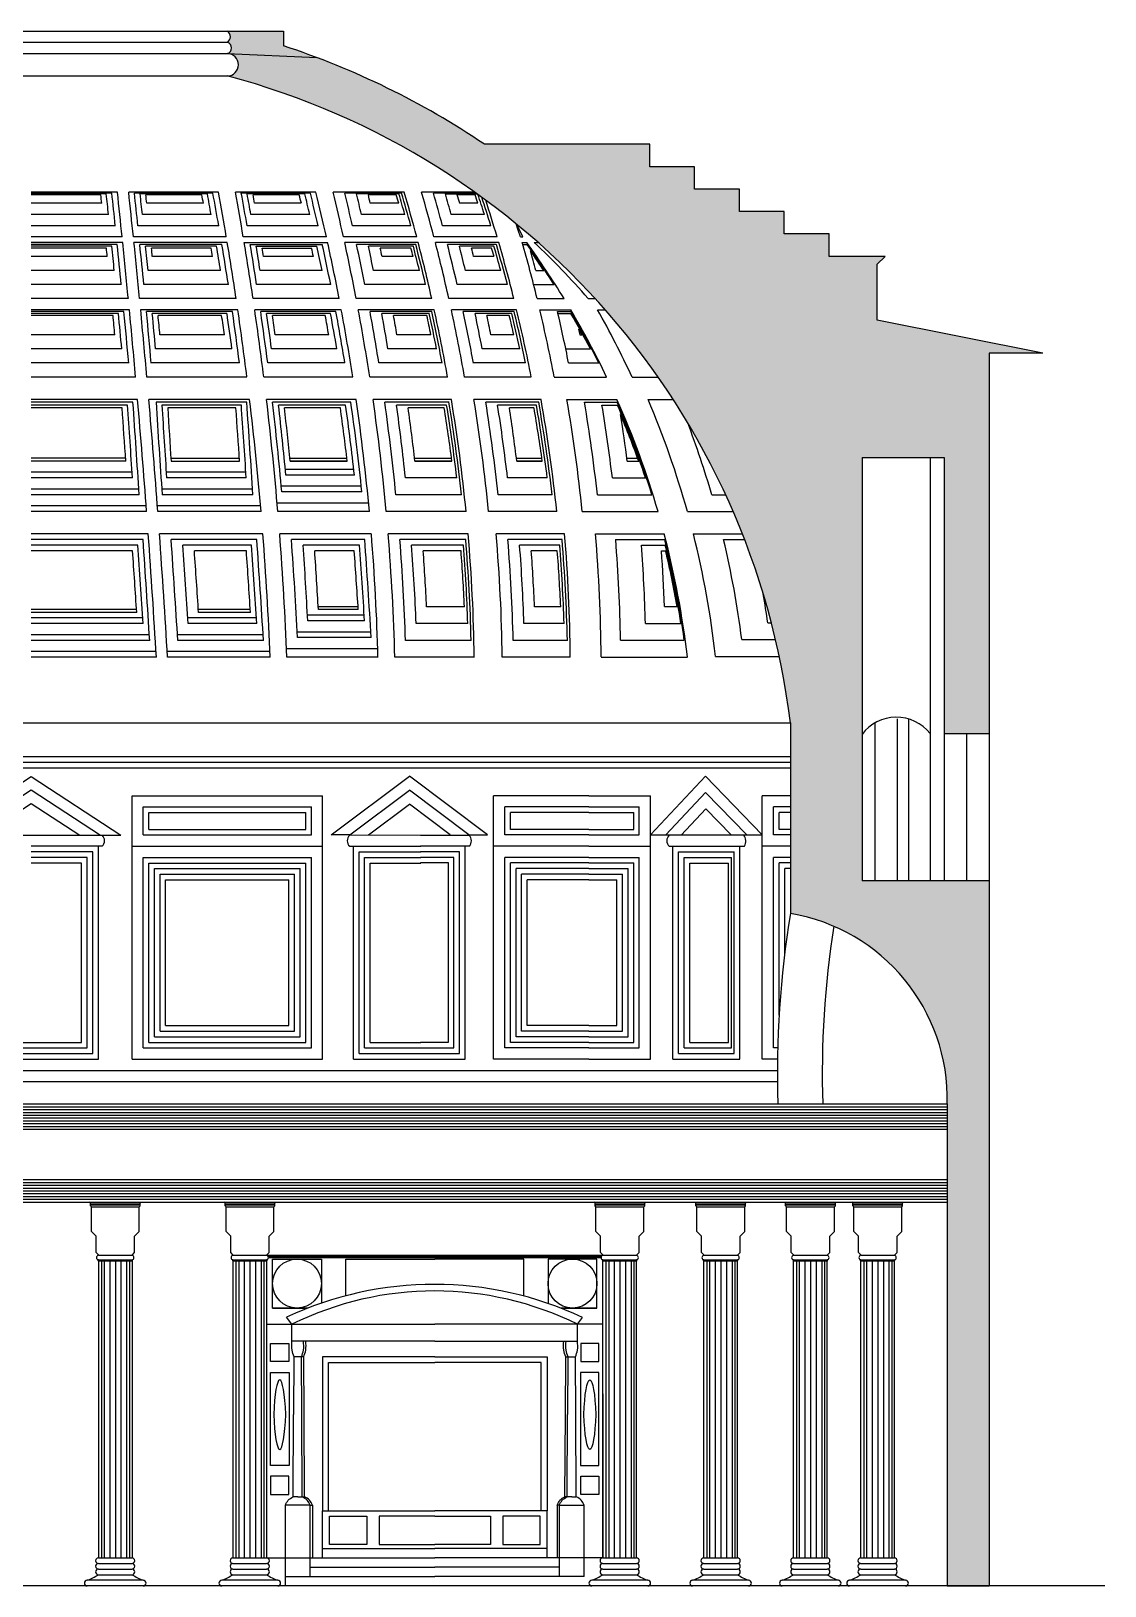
# Model space of a CAD drawing. Header units: metres. Extents: x 0 to 76362, y 0 to 39990.
# Drawn here: x 49898 to 76362, y 1658 to 39990 of the extents above; entities that cross this region are included whole.
import ezdxf

# ---------------------------------------------------------------- set-up
doc = ezdxf.new("R2010")
doc.units = ezdxf.units.M
for name, color, linetype in [('ceco.net 177 - a wall abov', 252, 'Continuous'), ('ceco.net 177 - a wall blow', 150, 'Continuous'), ('ceco.net 177 - a wall ptng', 142, 'Continuous'), ('ceco.net 177 - base', 7, 'Continuous'), ('ceco.net 177 - pillers', 142, 'Continuous')]:
    doc.layers.add(name, color=color, linetype=linetype)

msp = doc.modelspace()

# ---------------------------------------------------------------- hatches: boundary and pattern name
at = {"layer": 'ceco.net 177 - a wall abov'}
msp.add_hatch(color=256, dxfattribs=at).paths.add_polyline_path([(54734, 39714, 0.564127), (54734, 39990), (56115, 39990), (56115, 39628, -0.069464), (61070, 37200), (65147, 37200), (65147, 36647), (66252, 36647), (66252, 36095), (67357, 36095), (67357, 35542), (68462, 35542), (68462, 34990), (69568, 34990), (69568, 34437), (70949, 34437), (70754, 34242), (70754, 32860), (74831, 32053), (73509, 32053), (73509, 22677), (72398, 22677), (72398, 29478), (70377, 29478), (70377, 19040), (73509, 19040), (73509, 1658), (72479, 1658), (72479, 13539, 0.373336), (68611, 18237), (68611, 22934, 0.306804), (54734, 38885, 1.097201), (54683, 39433, 0.91141)])

# ---------------------------------------------------------------- linework, layer by layer
for p, q in [((45063, 39990), (54734, 39990)), ((54734, 39990), (56115, 39990)), ((56115, 39990), (56115, 39628)), ((45063, 39714), (54734, 39714)), ((45063, 39437), (54734, 39437)), ((54734, 39437), (56942, 39336)), ((45063, 38885), (54734, 38885)), ((65147, 37200), (61070, 37200)), ((65147, 36647), (65147, 37200)), ((66252, 36647), (65147, 36647)), ((66252, 36095), (66252, 36647)), ((67357, 36095), (66252, 36095)), ((67357, 35542), (67357, 36095)), ((68462, 35542), (67357, 35542)), ((68462, 34990), (68462, 35542)), ((69568, 34990), (68462, 34990)), ((69568, 34437), (69568, 34990)), ((70949, 34437), (69568, 34437)), ((70754, 34242), (70949, 34437)), ((70754, 32860), (70754, 34242)), ((74831, 32053), (70754, 32860)), ((73509, 32053), (73509, 22677)), ((74831, 32053), (73509, 32053)), ((70377, 29478), (70377, 19040)), ((70377, 29478), (72398, 29478)), ((72054, 29478), (72054, 19040)), ((72398, 29478), (72398, 22677)), ((71245, 23031), (71245, 19040)), ((71522, 23031), (71522, 19040)), ((68611, 22934), (68611, 18237)), ((70695, 22933), (70695, 19040)), ((72398, 22677), (73509, 22677)), ((72398, 22677), (72398, 19040)), ((72954, 22677), (72954, 19040)), ((73509, 22677), (73509, 19040)), ((73509, 19040), (70377, 19040)), ((73509, 19040), (73509, 1658)), ((72479, 13539), (72479, 1658)), ((72479, 1658), (73509, 1658))]:
    msp.add_line(p, q, dxfattribs=at)
for centre, radius, start, end in [((54650, 39852), 161, 301.143, 58.857), ((54695, 39576), 143, 285.5725, 74.4275), ((49898, 20666), 19955, 55.9522, 71.8466), ((54734, 39161), 276, 270, 90), ((49898, 20666), 18849, 6.9104, 75.1354), ((71223, 22016), 1058, 38.2316, 143.0474), ((67837, 13659), 4643, 358.525, 80.4148)]:
    msp.add_arc(centre, radius, start, end, dxfattribs=at)
at = {"layer": 'ceco.net 177 - a wall blow'}
for p, q in [((52025, 36021), (49898, 36021)), ((51888, 35998), (49898, 35998)), ((51752, 35975), (49898, 35975)), ((51615, 35952), (49898, 35952)), ((51638, 35745), (49898, 35745)), ((54515, 36021), (52303, 36021)), ((54379, 35998), (52444, 35998)), ((54242, 35975), (52586, 35975)), ((54106, 35952), (52727, 35952)), ((54144, 35745), (52749, 35745)), ((56918, 36021), (54934, 36021)), ((56781, 35998), (55079, 35998)), ((56644, 35975), (55223, 35975)), ((56508, 35952), (55368, 35952)), ((56558, 35745), (55405, 35745)), ((59094, 36021), (57340, 36021)), ((59029, 35998), (57630, 35998)), ((58963, 35975), (57920, 35975)), ((58898, 35952), (58209, 35952)), ((58958, 35745), (58258, 35745)), ((60831, 36021), (59520, 36021)), ((60863, 35998), (59814, 35998)), ((60108, 35975), (60895, 35975)), ((60842, 35952), (60402, 35952)), ((60910, 35745), (60460, 35745)), ((51806, 35469), (49898, 35469)), ((54333, 35469), (52640, 35469)), ((56766, 35469), (55313, 35469)), ((59108, 35469), (58038, 35469)), ((61070, 35469), (60250, 35469)), ((51974, 35192), (49898, 35192)), ((52142, 34916), (49898, 34916)), ((54709, 34916), (52420, 34916)), ((54522, 35192), (52530, 35192)), ((57175, 34916), (55128, 34916)), ((56971, 35192), (55221, 35192)), ((59401, 34916), (57596, 34916)), ((59256, 35192), (57818, 35192)), ((61382, 34916), (59825, 34916)), ((61228, 35192), (60038, 35192)), ((61906, 35079), (61851, 35241)), ((62020, 34916), (61873, 35223)), ((61962, 34916), (61906, 35079)), ((61962, 34916), (62020, 34916)), ((52156, 34778), (49898, 34778)), ((52022, 34732), (49898, 34732)), ((51888, 34686), (49898, 34686)), ((51754, 34640), (49898, 34640)), ((54732, 34778), (52434, 34778)), ((54600, 34732), (52578, 34732)), ((54468, 34686), (52721, 34686)), ((54335, 34640), (52865, 34640)), ((55151, 34778), (57206, 34778)), ((55298, 34732), (57074, 34732)), ((55446, 34686), (56943, 34686)), ((55594, 34640), (56812, 34640)), ((59437, 34778), (57627, 34778)), ((59378, 34732), (57920, 34732)), ((59319, 34686), (58212, 34686)), ((59259, 34640), (58504, 34640)), ((61423, 34778), (59861, 34778)), ((61364, 34732), (60158, 34732)), ((61306, 34686), (60455, 34686)), ((61247, 34640), (60751, 34640)), ((62004, 34778), (62116, 34778)), ((62017, 34732), (62121, 34732)), ((62299, 34778), (62395, 34778)), ((51775, 34433), (49898, 34433)), ((54369, 34433), (52886, 34433)), ((56857, 34433), (55627, 34433)), ((59312, 34433), (58548, 34433)), ((61306, 34433), (60803, 34433)), ((51949, 34087), (49898, 34087)), ((52122, 33742), (49898, 33742)), ((54759, 33742), (52677, 33742)), ((54565, 34087), (52782, 34087)), ((57282, 33742), (55456, 33742)), ((57071, 34087), (55542, 34087)), ((59622, 33742), (58124, 33742)), ((59469, 34087), (58337, 34087)), ((61637, 33742), (60399, 33742)), ((61473, 34087), (60602, 34087)), ((62283, 33742), (62791, 33742)), ((62336, 34087), (62538, 34087)), ((52294, 33396), (49898, 33396)), ((54951, 33396), (52572, 33396)), ((57490, 33396), (55369, 33396)), ((59773, 33396), (57910, 33396)), ((61796, 33396), (60194, 33396)), ((62370, 33396), (63033, 33396)), ((63626, 33396), (63799, 33396)), ((52321, 33120), (49898, 33120)), ((52186, 33074), (49898, 33074)), ((52052, 33028), (49898, 33028)), ((51918, 32982), (49898, 32982)), ((54992, 33120), (52598, 33120)), ((54859, 33074), (52742, 33074)), ((54726, 33028), (52885, 33028)), ((54593, 32982), (53028, 32982)), ((57542, 33120), (55409, 33120)), ((57411, 33074), (55556, 33074)), ((57279, 33028), (55702, 33028)), ((57147, 32982), (55848, 32982)), ((59834, 33120), (57962, 33120)), ((59773, 33074), (58251, 33074)), ((59713, 33028), (58541, 33028)), ((59652, 32982), (58830, 32982)), ((61864, 33120), (60255, 33120)), ((61804, 33074), (60548, 33074)), ((61744, 33028), (60840, 33028)), ((61684, 32982), (61132, 32982)), ((62436, 33120), (63199, 33120)), ((62873, 33074), (63199, 33074)), ((62883, 33028), (63200, 33028)), ((63858, 33120), (64047, 33120)), ((51963, 32498), (49898, 32498)), ((54662, 32498), (53073, 32498)), ((57234, 32498), (55916, 32498)), ((59753, 32498), (58915, 32498)), ((61796, 32498), (61230, 32498)), ((63426, 32498), (63473, 32498)), ((52134, 32153), (49898, 32153)), ((54849, 32153), (52966, 32153)), ((57434, 32153), (55823, 32153)), ((59893, 32153), (58693, 32153)), ((61943, 32153), (61016, 32153)), ((63076, 32153), (63685, 32153)), ((52304, 31808), (49898, 31808)), ((52474, 31462), (49898, 31462)), ((55217, 31462), (52751, 31462)), ((55034, 31808), (52859, 31808)), ((57826, 31462), (55634, 31462)), ((57631, 31808), (55729, 31808)), ((60162, 31462), (58244, 31462)), ((60029, 31808), (58469, 31808)), ((62225, 31462), (60581, 31462)), ((62086, 31808), (60799, 31808)), ((62790, 31462), (64083, 31462)), ((63145, 31808), (63888, 31808)), ((64708, 31462), (65350, 31462)), ((52409, 30910), (49898, 30910)), ((52522, 30910), (49898, 30910)), ((52409, 30840), (49898, 30840)), ((52275, 30771), (49898, 30771)), ((52142, 30702), (49898, 30702)), ((55284, 30910), (52799, 30910)), ((55213, 30840), (52979, 30840)), ((55080, 30771), (53122, 30771)), ((54946, 30702), (53265, 30702)), ((57908, 30910), (55701, 30910)), ((57779, 30840), (55848, 30840)), ((57649, 30770), (55995, 30770)), ((57520, 30701), (56142, 30701)), ((60256, 30910), (58326, 30910)), ((60198, 30840), (58615, 30840)), ((60139, 30771), (58903, 30771)), ((60080, 30702), (59192, 30702)), ((62466, 30910), (60813, 30910)), ((62408, 30840), (61104, 30840)), ((62350, 30771), (61394, 30771)), ((62292, 30702), (61685, 30702)), ((63102, 30910), (64338, 30910)), ((63534, 30840), (64343, 30840)), ((63966, 30771), (64348, 30771)), ((65103, 30910), (65721, 30910)), ((52227, 29459), (49898, 29459)), ((52227, 29459), (49898, 29459)), ((52231, 29390), (49898, 29390)), ((52231, 29390), (49898, 29390)), ((53344, 29459), (55031, 29459)), ((53348, 29390), (55035, 29390)), ((57852, 29181), (56164, 29181)), ((56276, 29459), (57681, 29459)), ((56283, 29390), (57689, 29390)), ((57689, 29388), (56283, 29388)), ((59349, 29459), (60260, 29459)), ((59357, 29390), (60269, 29390)), ((60269, 29390), (59357, 29390)), ((61860, 29459), (62487, 29459)), ((61868, 29390), (62496, 29390)), ((62496, 29390), (61868, 29390)), ((64580, 29459), (64848, 29459)), ((64589, 29390), (64873, 29390)), ((52387, 29113), (49898, 29113)), ((52396, 28975), (49898, 28975)), ((55192, 29113), (53228, 29113)), ((55200, 28975), (53238, 28975)), ((58035, 28767), (56064, 28767)), ((57867, 29043), (56177, 29043)), ((60390, 28975), (59124, 28975)), ((62620, 28975), (61640, 28975)), ((64223, 28975), (65041, 28975)), ((52552, 28699), (49898, 28699)), ((52561, 28561), (49898, 28561)), ((55356, 28699), (53118, 28699)), ((55365, 28561), (53128, 28561)), ((58050, 28628), (56077, 28628)), ((60506, 28561), (58889, 28561)), ((62740, 28561), (61408, 28561)), ((63854, 28561), (65200, 28561)), ((66673, 28561), (67015, 28561)), ((52734, 28285), (49898, 28285)), ((52744, 28146), (49898, 28146)), ((55553, 28285), (53011, 28285)), ((55565, 28146), (53022, 28146)), ((58216, 28352), (55963, 28352)), ((58235, 28146), (55980, 28146)), ((60618, 28146), (58651, 28146)), ((62854, 28146), (61172, 28146)), ((63480, 28146), (65349, 28146)), ((66073, 28146), (67200, 28146)), ((52785, 27594), (49898, 27594)), ((52656, 27456), (49898, 27456)), ((52528, 27317), (49898, 27317)), ((55610, 27594), (53062, 27594)), ((55461, 27456), (53349, 27456)), ((55332, 27317), (53636, 27317)), ((58283, 27594), (56025, 27594)), ((58121, 27456), (56313, 27456)), ((57993, 27317), (56600, 27317)), ((60669, 27594), (58699, 27594)), ((60611, 27456), (58987, 27456)), ((60553, 27317), (59275, 27317)), ((63045, 27594), (61361, 27594)), ((62984, 27456), (61649, 27456)), ((62926, 27317), (61938, 27317)), ((63809, 27594), (65502, 27594)), ((64305, 27456), (65514, 27456)), ((64940, 27317), (65525, 27317)), ((66219, 27594), (67428, 27594)), ((66964, 27456), (67482, 27456)), ((52399, 27179), (49898, 27179)), ((55203, 27179), (53923, 27179)), ((57864, 27179), (56887, 27179)), ((60494, 27179), (59562, 27179)), ((62867, 27179), (62225, 27179)), ((65435, 27179), (65535, 27179)), ((52497, 25729), (49898, 25729)), ((55301, 25729), (54020, 25729)), ((57957, 25796), (56975, 25796)), ((57961, 25727), (56978, 25727)), ((60577, 25798), (59645, 25798)), ((62950, 25798), (62305, 25798)), ((65509, 25803), (65822, 25803)), ((52501, 25660), (49898, 25660)), ((52649, 25521), (49898, 25521)), ((52657, 25383), (49898, 25383)), ((55453, 25521), (53756, 25521)), ((55462, 25383), (53765, 25383)), ((55306, 25660), (54024, 25660)), ((58109, 25589), (56709, 25589)), ((58117, 25451), (56716, 25451)), ((60662, 25383), (59387, 25383)), ((63035, 25383), (62044, 25383)), ((65038, 25388), (65913, 25388)), ((68054, 25404), (68142, 25404)), ((52813, 25107), (49898, 25107)), ((52822, 24969), (49898, 24969)), ((55617, 25107), (53505, 25107)), ((55626, 24969), (53514, 24969)), ((58273, 25174), (56453, 25174)), ((58282, 25036), (56460, 25036)), ((60743, 24969), (59126, 24969)), ((63116, 24969), (61779, 24969)), ((64425, 24974), (65997, 24974)), ((67412, 24990), (68245, 24990)), ((52977, 24692), (49898, 24692)), ((52985, 24554), (49898, 24554)), ((55783, 24692), (53253, 24692)), ((55789, 24554), (53262, 24554)), ((58441, 24760), (56195, 24760)), ((58447, 24554), (56204, 24554)), ((60820, 24554), (58861, 24554)), ((63187, 24554), (61511, 24554)), ((63946, 24559), (66072, 24559)), ((66766, 24575), (68338, 24575)), ((31186, 22934), (68611, 22934)), ((31186, 22105), (68611, 22105)), ((31186, 21967), (68611, 21967)), ((31186, 21967), (68611, 21967)), ((31186, 21829), (68611, 21829)), ((31504, 14368), (68292, 14368)), ((31504, 14092), (68293, 14092)), ((26899, 13539), (72479, 13539)), ((26899, 13470), (72479, 13470)), ((26899, 13401), (72479, 13401)), ((26899, 13332), (72479, 13332)), ((26899, 13263), (72479, 13263)), ((26899, 13194), (72479, 13194)), ((26899, 13125), (72479, 13125)), ((26899, 13056), (72479, 13056)), ((26899, 12987), (72479, 12987)), ((26899, 12918), (72479, 12918)), ((26899, 11674), (72479, 11674)), ((26899, 11605), (72479, 11605)), ((26899, 11536), (72479, 11536)), ((26899, 11467), (72479, 11467)), ((26899, 11398), (72479, 11398)), ((26899, 11329), (72479, 11329)), ((26899, 11260), (72479, 11260)), ((26899, 11191), (72479, 11191)), ((26899, 11122), (72479, 11122))]:
    msp.add_line(p, q, dxfattribs=at)
for centre, radius, start, end in [((-183624, 10520), 236610, 6.11987, 6.17034), ((-183624, 10520), 236748, 6.04904, 6.17234), ((-183624, 10520), 236886, 5.97829, 6.17432), ((-183624, 10520), 237025, 5.90764, 6.17631), ((-183624, 10520), 237301, 5.90074, 6.16909), ((-183624, 10520), 237439, 5.96433, 6.1599), ((-183624, 10520), 237577, 6.02785, 6.15072), ((-183624, 10520), 237715, 6.09131, 6.14155), ((-26464, 21219), 81907, 10.21548, 10.36282), ((-26464, 21219), 82045, 10.00209, 10.36152), ((-26464, 21219), 82183, 9.78956, 10.36023), ((-26464, 21219), 82321, 9.57788, 10.35894), ((-26326, 21219), 82597, 9.54554, 10.32391), ((-26326, 21219), 82736, 9.72354, 10.29027), ((-26326, 21219), 82874, 9.90104, 10.25675), ((-26326, 21219), 83012, 10.07804, 10.22335), ((4289, 23168), 53761, 13.5294, 13.7567), ((4289, 23168), 53899, 13.1922, 13.7459), ((4289, 23168), 54037, 12.8572, 13.7352), ((4289, 23168), 54176, 12.5243, 13.7246), ((4427, 23168), 54452, 12.4597, 13.6536), ((4427, 23168), 54728, 12.6922, 13.5585), ((4427, 23168), 55005, 12.9225, 13.4645), ((4427, 23168), 55281, 13.1507, 13.3714), ((17786, 23940), 42831, 15.9982, 16.2868), ((17786, 23940), 42900, 15.5883, 16.2919), ((17786, 23940), 42969, 15.1805, 16.297), ((17786, 23940), 43039, 14.7748, 16.302), ((17924, 23940), 43315, 14.6784, 16.1952), ((17924, 23940), 43591, 14.9589, 16.0582), ((17924, 23940), 43868, 15.2362, 15.9231), ((17924, 23940), 44144, 15.5104, 15.7897), ((25493, 24331), 37211, 17.8631, 18.1987), ((25493, 24331), 37280, 17.3833, 18.1821), ((25493, 24331), 37349, 16.9066, 18.0359), ((25493, 24331), 37418, 16.4328, 17.8888), ((-183624, 10520), 236610, 5.80032, 5.85076), ((-183624, 10520), 236748, 5.71291, 5.85854), ((-183624, 10520), 236886, 5.62561, 5.86631), ((-183624, 10520), 237025, 5.53844, 5.87407), ((-183624, 10520), 237301, 5.53197, 5.8672), ((-183624, 10520), 237439, 5.61248, 5.85261), ((-183624, 10520), 237577, 5.69291, 5.83803), ((-183624, 10520), 237715, 5.77326, 5.82346), ((-26464, 21219), 81907, 9.28389, 9.43081), ((-26464, 21219), 82045, 9.02381, 9.44739), ((-26464, 21219), 82183, 8.76479, 9.46391), ((-26464, 21219), 82321, 8.50681, 9.48038), ((-26326, 21219), 82597, 8.47814, 9.44837), ((-26326, 21219), 82736, 8.70579, 9.40012), ((-26326, 21219), 82874, 8.9328, 9.35204), ((-26326, 21219), 83012, 9.15921, 9.30412), ((4289, 23168), 53761, 12.0949, 12.3208), ((4289, 23168), 53899, 11.6882, 12.3389), ((4289, 23168), 54037, 11.2842, 12.3568), ((4289, 23168), 54176, 10.8829, 12.3747), ((4427, 23168), 54452, 10.827, 12.3109), ((4427, 23168), 54728, 11.14, 12.1984), ((4427, 23168), 55005, 11.4501, 12.0871), ((4427, 23168), 55281, 11.7575, 11.977), ((17786, 23940), 42831, 14.1797, 14.4658), ((17786, 23940), 42900, 13.6811, 14.5055), ((17786, 23940), 42969, 13.1852, 14.5451), ((17786, 23940), 43039, 12.6919, 14.5846), ((17924, 23940), 43315, 12.6096, 14.4895), ((17924, 23940), 43591, 12.9939, 14.3332), ((17924, 23940), 43868, 13.3739, 14.179), ((17924, 23940), 44144, 13.7497, 14.0268), ((25493, 24331), 37211, 15.7519, 16.0837), ((25493, 24331), 37280, 15.1712, 16.1267), ((25493, 24331), 37349, 14.5942, 16.1696), ((25493, 24331), 37418, 14.0209, 16.2124), ((25355, 24331), 38109, 13.7617, 15.9106), ((44471, 22073), 21743, 31.3834, 35.7537), ((44471, 22073), 21720, 32.4943, 35.6478), ((25355, 24331), 38247, 14.7787, 15.5362), ((44471, 22073), 21697, 33.6216, 35.1836), ((50555, 22167), 17232, 40.6667, 47.0401), ((-183624, 10520), 236610, 5.32972, 5.44734), ((-183624, 10520), 236748, 5.24266, 5.45535), ((-183624, 10520), 236886, 5.15571, 5.46334), ((-183624, 10520), 237025, 5.06887, 5.47133), ((-183624, 10520), 237301, 5.06295, 5.46494), ((-183624, 10520), 237439, 5.14368, 5.45059), ((-183624, 10520), 237577, 5.22432, 5.43625), ((-183624, 10520), 237715, 5.30487, 5.42193), ((-26464, 21219), 81907, 7.91545, 8.2571), ((-26464, 21219), 82045, 7.65858, 8.2756), ((-26464, 21219), 82183, 7.40274, 8.29403), ((-26464, 21219), 82321, 7.1479, 8.31241), ((-26326, 21219), 82597, 7.12387, 8.2844), ((-26326, 21219), 82736, 7.35302, 8.23825), ((-26326, 21219), 82874, 7.58153, 8.19225), ((-26326, 21219), 83012, 7.80939, 8.14641), ((4289, 23168), 53761, 9.9945, 10.5182), ((4289, 23168), 53899, 9.596, 10.5407), ((4289, 23168), 54037, 9.2001, 10.5631), ((4289, 23168), 54176, 8.8066, 10.5854), ((4427, 23168), 54452, 8.7615, 10.5311), ((4427, 23168), 54728, 9.0829, 10.4283), ((4427, 23168), 55005, 9.4014, 10.3266), ((4427, 23168), 55281, 9.717, 10.2259), ((17786, 23940), 42831, 11.5256, 12.1865), ((17786, 23940), 42900, 11.0364, 12.2295), ((17786, 23940), 42969, 10.5496, 12.2724), ((17786, 23940), 43039, 10.0651, 12.3151), ((17924, 23940), 43315, 10.0003, 12.2354), ((17924, 23940), 43591, 10.3974, 12.0947), ((17924, 23940), 43868, 10.7901, 11.9559), ((17924, 23940), 44144, 11.1784, 11.8189), ((25493, 24331), 37211, 12.6792, 13.4435), ((25493, 24331), 37280, 12.1118, 13.4909), ((25493, 24331), 37349, 11.5477, 13.5382), ((25493, 24331), 37418, 10.9869, 13.5852), ((25355, 24331), 38109, 10.7853, 13.3344), ((25355, 24331), 38523, 11.1911, 13.118), ((44471, 22073), 21743, 25.5822, 30.5343), ((44471, 22073), 21720, 26.6261, 30.4292), ((44471, 22073), 21697, 27.6818, 30.3239), ((44333, 22073), 22434, 24.7405, 29.4991), ((44471, 22073), 21674, 28.75, 29.171), ((25355, 24331), 38938, 12.1081, 12.3179), ((-183876, 13974), 236610, 3.73556, 4.05412), ((-183876, 13974), 236748, 3.63286, 4.06851), ((-183876, 13974), 236886, 3.5303, 4.08289), ((-183624, 10520), 237025, 4.26467, 4.93477), ((-183624, 10520), 237301, 4.2597, 4.92901), ((289436, 45097), 236886, 183.45026, 184.0028), ((289436, 45097), 236748, 183.46902, 183.90459), ((289436, 45097), 236610, 183.48781, 183.80628), ((-181072, 13974), 236610, 3.73556, 4.05412), ((-181072, 13974), 236748, 3.63286, 4.06851), ((-181072, 13974), 236886, 3.5303, 4.08289), ((-26464, 21219), 82321, 4.82729, 6.76042), ((-26326, 21219), 82597, 4.8111, 6.7377), ((-26326, 21219), 82736, 5.13815, 6.67823), ((-26326, 21219), 82874, 5.41733, 6.61793), ((-26326, 21219), 83012, 5.64883, 6.55887), ((4289, 23168), 53761, 6.6458, 8.0546), ((4289, 23168), 53899, 6.2576, 8.108), ((4289, 23168), 54037, 5.7997, 8.1627), ((4289, 23168), 54176, 5.2726, 8.2156), ((4427, 23168), 54452, 5.2458, 8.1736), ((4427, 23168), 54728, 5.6551, 8.059), ((4427, 23168), 55005, 6.0606, 7.9456), ((4427, 23168), 55281, 6.4623, 7.8334), ((17786, 23940), 42831, 7.3095, 9.0834), ((17786, 23940), 42900, 6.7399, 9.1621), ((17786, 23940), 42969, 6.1728, 9.2405), ((17786, 23940), 43039, 5.6082, 9.3188), ((18062, 23940), 43315, 5.5723, 9.2588), ((18062, 23940), 43591, 6.0845, 9.1076), ((18062, 23940), 43868, 6.5907, 8.9584), ((18062, 23940), 44144, 7.091, 8.8112), ((25631, 24331), 37211, 7.8137, 9.8591), ((25631, 24331), 37280, 7.1567, 9.9484), ((25631, 24331), 37349, 6.503, 10.0374), ((25631, 24331), 37418, 5.8526, 10.1261), ((25355, 24331), 38316, 5.715, 9.8864), ((25355, 24331), 38731, 6.2701, 9.6758), ((25355, 24331), 39145, 6.814, 9.4699), ((44471, 22073), 21743, 16.219, 23.9783), ((44471, 22073), 21720, 17.3788, 23.8059), ((44471, 22073), 21697, 18.5485, 23.6335), ((44333, 22073), 22572, 15.6079, 23.0457), ((25355, 24331), 39560, 7.3472, 9.0252), ((44471, 22073), 21674, 19.7288, 22.984), ((44333, 22073), 23263, 16.1933, 20.7975), ((-183624, 10520), 236748, 3.59936, 4.06851), ((-183624, 10520), 236886, 3.49682, 4.09964), ((-183624, 10520), 237025, 3.3944, 4.13073), ((-183624, 10520), 237301, 3.39045, 4.12591), ((-183624, 10520), 237577, 3.48664, 4.0877), ((-183624, 10520), 237854, 3.58261, 4.04958), ((-180820, 10520), 236748, 3.59936, 4.06851), ((-180820, 10520), 236886, 3.49682, 4.09964), ((-26464, 21219), 82321, 2.3221, 4.44139), ((-26326, 21219), 82597, 2.31433, 4.4265), ((-26326, 21219), 82874, 2.6402, 4.31592), ((-26326, 21219), 83150, 2.91735, 4.20609), ((-178164, 10588), 236748, 3.59936, 4.05211), ((-178164, 10588), 236886, 3.49682, 4.08325), ((4289, 23168), 54176, 1.4589, 4.6859), ((4427, 23168), 54452, 1.4589, 4.6621), ((4427, 23168), 54728, 1.8856, 4.4934), ((4427, 23168), 55005, 2.3082, 4.3265), ((17786, 23940), 42900, 1.9273, 4.5148), ((17786, 23940), 42969, 1.3713, 4.6924), ((17786, 23940), 43039, 0.812, 4.8694), ((17786, 23940), 43039, 0.812, 4.8694), ((18200, 23940), 43315, 0.812, 4.8383), ((18200, 23940), 43591, 1.3517, 4.6253), ((18200, 23940), 43868, 1.8848, 4.4151), ((20159, 23940), 42900, 1.9273, 4.5148), ((20159, 23940), 42969, 1.3713, 4.6924), ((25769, 24331), 37418, 0.3421, 5.0026), ((25355, 24331), 38592, 0.3394, 4.85), ((25355, 24331), 39076, 0.943, 4.5866), ((25355, 24331), 39698, 1.5266, 4.3146), ((44471, 22073), 21743, 6.5659, 14.708), ((44471, 22073), 21720, 7.6747, 14.3475), ((44471, 22073), 21697, 8.7888, 13.9867), ((44333, 22073), 22572, 6.3641, 14.1564), ((44333, 22073), 23263, 7.2022, 13.3776), ((-183624, 10520), 236610, 3.66851, 4.03735), ((-183624, 10520), 238130, 3.64507, 4.01154), ((-180820, 10520), 236610, 3.66851, 4.03735), ((-26326, 21219), 83426, 3.09771, 4.097), ((-178164, 10588), 236610, 3.66851, 4.02095), ((4427, 23168), 55281, 2.7266, 4.1612), ((17786, 23940), 42831, 2.4853, 4.3368), ((18200, 23940), 44144, 2.4113, 4.2076), ((20159, 23940), 42831, 2.4853, 4.3368), ((25355, 24331), 40181, 2.0995, 4.065), ((44471, 22073), 21674, 9.9087, 13.6258), ((44333, 22073), 23954, 7.9934, 9.7095), ((92778, 14299), 24486, 170.7464, 181.7783), ((92778, 14299), 23381, 171.09, 181.8624)]:
    msp.add_arc(centre, radius, start, end, dxfattribs=at)
at = {"layer": 'ceco.net 177 - a wall ptng'}
for p, q in [((47688, 20164), (49902, 21612)), ((49902, 21612), (52109, 20164)), ((57290, 20171), (59220, 21619)), ((61149, 20172), (59220, 21619)), ((66520, 21619), (65165, 20171)), ((67919, 20171), (66520, 21619)), ((48192, 20164), (49902, 21281)), ((49902, 21281), (51605, 20164)), ((52385, 21138), (57082, 21138)), ((52385, 19895), (52385, 21138)), ((57082, 19895), (57082, 21138)), ((57750, 20171), (59220, 21274)), ((60689, 20172), (59220, 21274)), ((63645, 21138), (61296, 21138)), ((61296, 19895), (61296, 21138)), ((63645, 21138), (65165, 21138)), ((65165, 19895), (65165, 21138)), ((66523, 21218), (65543, 20171)), ((67535, 20171), (66523, 21218)), ((68611, 21139), (67919, 21139)), ((67919, 19895), (67919, 21139)), ((48696, 20163), (49901, 20951)), ((49901, 20951), (51101, 20164)), ((52661, 20862), (56806, 20862)), ((52661, 20171), (52661, 20862)), ((52799, 20724), (56668, 20724)), ((52799, 20309), (52799, 20724)), ((56668, 20309), (56668, 20724)), ((56806, 20171), (56806, 20862)), ((58211, 20171), (59220, 20928)), ((60228, 20172), (59220, 20928)), ((63645, 20862), (61573, 20862)), ((61573, 20171), (61573, 20862)), ((63645, 20724), (61711, 20724)), ((61711, 20309), (61711, 20724)), ((63645, 20862), (64888, 20862)), ((63645, 20724), (64750, 20724)), ((64750, 20309), (64750, 20724)), ((64888, 20171), (64888, 20862)), ((66526, 20817), (65921, 20170)), ((67150, 20171), (66526, 20817)), ((68611, 20862), (68195, 20862)), ((68195, 20171), (68195, 20862)), ((68611, 20724), (68334, 20724)), ((68334, 20310), (68334, 20724)), ((48148, 20164), (51648, 20164)), ((51648, 20164), (52109, 20164)), ((52661, 20171), (56806, 20171)), ((52799, 20309), (56668, 20309)), ((57750, 20171), (57290, 20171)), ((57750, 20171), (59500, 20167)), ((59491, 20167), (60689, 20165)), ((60689, 20172), (61149, 20172)), ((63645, 20171), (61573, 20171)), ((63645, 20309), (61711, 20309)), ((63645, 20309), (64750, 20309)), ((63645, 20171), (64888, 20171)), ((65165, 20171), (67919, 20171)), ((68611, 20171), (68195, 20171)), ((68611, 20310), (68334, 20310)), ((51648, 19895), (49898, 19895)), ((51418, 19757), (49898, 19757)), ((51280, 19618), (49898, 19618)), ((51280, 14921), (51280, 19618)), ((51418, 14783), (51418, 19757)), ((51556, 14645), (51556, 19895)), ((52385, 14645), (52385, 19895)), ((52385, 19895), (57082, 19895)), ((52661, 14921), (52661, 19618)), ((52661, 19618), (56806, 19618)), ((56806, 14921), (56806, 19618)), ((57082, 14645), (57082, 19895)), ((57750, 19895), (59500, 19895)), ((57842, 14645), (57842, 19895)), ((57980, 14783), (57980, 19757)), ((57980, 19757), (59500, 19757)), ((58119, 14921), (58119, 19618)), ((58119, 19618), (59500, 19618)), ((60689, 19896), (59491, 19896)), ((60459, 19758), (59491, 19758)), ((60320, 19620), (59491, 19620)), ((60320, 14922), (60320, 19620)), ((60459, 14784), (60459, 19758)), ((60597, 14646), (60597, 19896)), ((63645, 19895), (61296, 19895)), ((61296, 14645), (61296, 19895)), ((63645, 19619), (61573, 19619)), ((61573, 14921), (61573, 19619)), ((63645, 19895), (65165, 19895)), ((63645, 19619), (64888, 19619)), ((64888, 14921), (64888, 19619)), ((65165, 14645), (65165, 19895)), ((65625, 19895), (67478, 19895)), ((65717, 14645), (65717, 19895)), ((65855, 14783), (65855, 19757)), ((65855, 19757), (67228, 19757)), ((65994, 14921), (65994, 19618)), ((65994, 19618), (67159, 19618)), ((67159, 14921), (67159, 19618)), ((67228, 14783), (67228, 19757)), ((67366, 14645), (67366, 19895)), ((67919, 14645), (67919, 19895)), ((68611, 19895), (67919, 19895)), ((68195, 14921), (68195, 19619)), ((68611, 19619), (68195, 19619)), ((51142, 19480), (49898, 19480)), ((51142, 15059), (51142, 19480)), ((52799, 15059), (52799, 19480)), ((52799, 19480), (56668, 19480)), ((52938, 15197), (52938, 19342)), ((52938, 19342), (56530, 19342)), ((53076, 15336), (53076, 19204)), ((53076, 19204), (56392, 19204)), ((56392, 15336), (56392, 19204)), ((56530, 15197), (56530, 19342)), ((56668, 15059), (56668, 19480)), ((58257, 15059), (58257, 19480)), ((58257, 19480), (59500, 19480)), ((60182, 19481), (59491, 19481)), ((60182, 15060), (60182, 19481)), ((63645, 19481), (61711, 19481)), ((61711, 15059), (61711, 19481)), ((63645, 19342), (61849, 19342)), ((61849, 15198), (61849, 19342)), ((61987, 15336), (61987, 19204)), ((63645, 19204), (61987, 19204)), ((63645, 19481), (64750, 19481)), ((63645, 19342), (64612, 19342)), ((63645, 19204), (64474, 19204)), ((64474, 15336), (64474, 19204)), ((64612, 15198), (64612, 19342)), ((64750, 15059), (64750, 19481)), ((66132, 15059), (66132, 19480)), ((66132, 19480), (67090, 19480)), ((67090, 15059), (67090, 19480)), ((68334, 15726), (68334, 19481)), ((68611, 19481), (68334, 19481)), ((68472, 17261), (68472, 19342)), ((68611, 19342), (68472, 19342)), ((53214, 15474), (53214, 19066)), ((53214, 19066), (56253, 19066)), ((56253, 15474), (56253, 19066)), ((62125, 15474), (62125, 19066)), ((63645, 19066), (62125, 19066)), ((63645, 19066), (64336, 19066)), ((64336, 15474), (64336, 19066)), ((53076, 15336), (56392, 15336)), ((53214, 15474), (56253, 15474)), ((63645, 15336), (61987, 15336)), ((63645, 15474), (62125, 15474)), ((63645, 15474), (64336, 15474)), ((63645, 15336), (64474, 15336)), ((48655, 15059), (51142, 15059)), ((52799, 15059), (56668, 15059)), ((52938, 15197), (56530, 15197)), ((58257, 15059), (59500, 15059)), ((59491, 15060), (60182, 15060)), ((63645, 15059), (61711, 15059)), ((63645, 15198), (61849, 15198)), ((63645, 15198), (64612, 15198)), ((63645, 15059), (64750, 15059)), ((66132, 15059), (67090, 15059)), ((48240, 14645), (51556, 14645)), ((48378, 14783), (51418, 14783)), ((48517, 14921), (51280, 14921)), ((52385, 14645), (57082, 14645)), ((52661, 14921), (56806, 14921)), ((57842, 14645), (59500, 14645)), ((57980, 14783), (59500, 14783)), ((58119, 14921), (59500, 14921)), ((59491, 14922), (60320, 14922)), ((59491, 14784), (60459, 14784)), ((59491, 14646), (60597, 14646)), ((63645, 14645), (61296, 14645)), ((63645, 14921), (61573, 14921)), ((63645, 14921), (64888, 14921)), ((63645, 14645), (65165, 14645)), ((65717, 14645), (67095, 14645)), ((65855, 14783), (67095, 14783)), ((65994, 14921), (67159, 14921)), ((67095, 14783), (67228, 14783)), ((67095, 14645), (67366, 14645)), ((68294, 14645), (67919, 14645)), ((68300, 14921), (68195, 14921)), ((55701, 9809), (63990, 9809)), ((55725, 9798), (63966, 9798)), ((55736, 9786), (63955, 9786)), ((55742, 9775), (63949, 9775)), ((55746, 9763), (63945, 9763)), ((55747, 9752), (63944, 9752)), ((55848, 8509), (55848, 9715)), ((55848, 9715), (57054, 9715)), ((57054, 9715), (57054, 8630)), ((57655, 8811), (57655, 9715)), ((57655, 9715), (59846, 9715)), ((62038, 9715), (59846, 9715)), ((62038, 8805), (62038, 9715)), ((63844, 9715), (62639, 9715)), ((62639, 9715), (62639, 8622)), ((63844, 8509), (63844, 9715)), ((55848, 8509), (56674, 8509)), ((56725, 8509), (55848, 8509)), ((63844, 8509), (62947, 8509)), ((63018, 8509), (63844, 8509)), ((55701, 8108), (59846, 8108)), ((56328, 8108), (56196, 8284)), ((56328, 7693), (56328, 8108)), ((63992, 8108), (59846, 8108)), ((63364, 8108), (63491, 8276)), ((63364, 7693), (63364, 8108)), ((59846, 7693), (56328, 7693)), ((59846, 7693), (63364, 7693)), ((55802, 7637), (56249, 7637)), ((55802, 7188), (55802, 7637)), ((56249, 7637), (56249, 7188)), ((56371, 5882), (56378, 7307)), ((56561, 7307), (56378, 7307)), ((56617, 7307), (56434, 7307)), ((56568, 5882), (56561, 7307)), ((56624, 5882), (56617, 7307)), ((59846, 7307), (57080, 7307)), ((57080, 7307), (57080, 5882)), ((59846, 7307), (62613, 7307)), ((62613, 7307), (62613, 5882)), ((63068, 5882), (63076, 7307)), ((63076, 7307), (63258, 7307)), ((63124, 5882), (63132, 7307)), ((63132, 7307), (63314, 7307)), ((63322, 5882), (63314, 7307)), ((63891, 7637), (63443, 7637)), ((63443, 7637), (63443, 7188)), ((63891, 7188), (63891, 7637)), ((56249, 7188), (55802, 7188)), ((55802, 5882), (55802, 6923)), ((55802, 6923), (56256, 6923)), ((56256, 6923), (56256, 5882)), ((57226, 7169), (59846, 7169)), ((57226, 5882), (57226, 7169)), ((62467, 7169), (59846, 7169)), ((62467, 5882), (62467, 7169)), ((63891, 6923), (63437, 6923)), ((63437, 6923), (63437, 5882)), ((63443, 7188), (63891, 7188)), ((63891, 5882), (63891, 6923)), ((55802, 4629), (55802, 5882)), ((56256, 5882), (56256, 4629)), ((56357, 3856), (56368, 5882)), ((56582, 3856), (56571, 5882)), ((56638, 3856), (56627, 5882)), ((57080, 5882), (57080, 3506)), ((57226, 3506), (57226, 5882)), ((62467, 3506), (62467, 5882)), ((62613, 5882), (62613, 3506)), ((63055, 3856), (63065, 5882)), ((63111, 3856), (63122, 5882)), ((63335, 3856), (63325, 5882)), ((63437, 5882), (63437, 4629)), ((63891, 4629), (63891, 5882)), ((56256, 4629), (55802, 4629)), ((63437, 4629), (63891, 4629)), ((56249, 4364), (55802, 4364)), ((55802, 4364), (55802, 3915)), ((56249, 3915), (56249, 4364)), ((63443, 3915), (63443, 4364)), ((63443, 4364), (63891, 4364)), ((63891, 4364), (63891, 3915)), ((55802, 3915), (56249, 3915)), ((56469, 3856), (56357, 3856)), ((56469, 3856), (56582, 3856)), ((56526, 3856), (56638, 3856)), ((63167, 3856), (63055, 3856)), ((63223, 3856), (63111, 3856)), ((63223, 3856), (63335, 3856)), ((63891, 3915), (63443, 3915)), ((56775, 3646), (56164, 3646)), ((56164, 3381), (56164, 3646)), ((56775, 3646), (56831, 3646)), ((56775, 3381), (56775, 3646)), ((56831, 3646), (56831, 3381)), ((57080, 3381), (57080, 3506)), ((57080, 3506), (59389, 3506)), ((57537, 3506), (59846, 3506)), ((62156, 3506), (59846, 3506)), ((62613, 3506), (60303, 3506)), ((62613, 3381), (62613, 3506)), ((62918, 3646), (62862, 3646)), ((62862, 3646), (62862, 3381)), ((62918, 3646), (63528, 3646)), ((62918, 3381), (62918, 3646)), ((63528, 3381), (63528, 3646)), ((56164, 1888), (56164, 3381)), ((56775, 2349), (56775, 3381)), ((56831, 3381), (56831, 2349)), ((57080, 2579), (57080, 3381)), ((57252, 2682), (57252, 3381)), ((57252, 3381), (58171, 3381)), ((58171, 3381), (58171, 2682)), ((58475, 3381), (58475, 2682)), ((59846, 3381), (58475, 3381)), ((59846, 3381), (61218, 3381)), ((61218, 3381), (61218, 2682)), ((62441, 3381), (61521, 3381)), ((61521, 3381), (61521, 2682)), ((62441, 2682), (62441, 3381)), ((62613, 2579), (62613, 3381)), ((62862, 3381), (62862, 2349)), ((62918, 2349), (62918, 3381)), ((63528, 1888), (63528, 3381)), ((55701, 2349), (59846, 2349)), ((56775, 2118), (56775, 2349)), ((57080, 2579), (59846, 2579)), ((57080, 2349), (57080, 2579)), ((58171, 2682), (57252, 2682)), ((58475, 2682), (59846, 2682)), ((61218, 2682), (59846, 2682)), ((62613, 2579), (59846, 2579)), ((63992, 2349), (59846, 2349)), ((61521, 2682), (62441, 2682)), ((62613, 2349), (62613, 2579)), ((62918, 2118), (62918, 2349)), ((56774, 1888), (56774, 2118)), ((56774, 2118), (59846, 2118)), ((62919, 2118), (59846, 2118)), ((62919, 1888), (62919, 2118)), ((56164, 1888), (59846, 1888)), ((56164, 1658), (56164, 1888)), ((63528, 1888), (59846, 1888))]:
    msp.add_line(p, q, dxfattribs=at)
for centre in [(56451, 9112), (63241, 9112)]:
    msp.add_circle(centre, 603, dxfattribs=at)
for centre, radius, start, end in [((51532, 20029), 178, 310.7911, 49.2089), ((57866, 20029), 178, 130.7911, 229.2089), ((60573, 20030), 178, 310.7911, 49.2089), ((65741, 20029), 178, 130.7911, 229.2089), ((67280, 20020), 234, 327.7212, 40.3931), ((59836, 499), 8593, 64.8276, 115.0578), ((59846, 985), 7944, 63.7145, 116.2855)]:
    msp.add_arc(centre, radius, start, end, dxfattribs=at)
for centre, start_param, end_param in [((56025, 5605), 1.816906, 4.466279), ((56025, 6158), 4.958499, 7.607872)]:
    msp.add_ellipse(centre, major_axis=(0, -1134), ratio=0.133871, start_param=start_param, end_param=end_param, dxfattribs=at)
at = {"layer": 'ceco.net 177 - a wall ptng', "extrusion": (0, 0, -1)}
for centre, start_param, end_param in [((63668, 5605), 1.816906, 4.466279), ((63668, 6158), 4.958499, 7.607872)]:
    msp.add_ellipse(centre, major_axis=(0, -1134), ratio=0.133871, start_param=start_param, end_param=end_param, dxfattribs=at)
at = {"layer": 'ceco.net 177 - a wall ptng'}
for points, knots in [([(56378, 7307), (56358, 7361), (56312, 7485), (56322, 7618), (56328, 7693)], [0, 0, 0, 0, 171.449093, 393.796928, 393.796928, 393.796928, 393.796928]), ([(56561, 7307), (56581, 7361), (56627, 7485), (56617, 7618), (56610, 7693)], [0, 0, 0, 0, 171.449093, 393.796928, 393.796928, 393.796928, 393.796928]), ([(56617, 7307), (56637, 7361), (56683, 7485), (56673, 7618), (56667, 7693)], [0, 0, 0, 0, 171.449093, 393.796928, 393.796928, 393.796928, 393.796928]), ([(63076, 7307), (63056, 7361), (63009, 7485), (63020, 7618), (63026, 7693)], [0, 0, 0, 0, 171.449093, 393.796928, 393.796928, 393.796928, 393.796928]), ([(63132, 7307), (63112, 7361), (63065, 7485), (63076, 7618), (63082, 7693)], [0, 0, 0, 0, 171.449093, 393.796928, 393.796928, 393.796928, 393.796928]), ([(63314, 7307), (63335, 7361), (63381, 7485), (63370, 7618), (63364, 7693)], [0, 0, 0, 0, 171.449093, 393.796928, 393.796928, 393.796928, 393.796928]), ([(56164, 3646), (56184, 3690), (56225, 3781), (56312, 3830), (56357, 3856)], [0, 0, 0, 0, 140.839616, 291.575841, 291.575841, 291.575841, 291.575841]), ([(56775, 3646), (56755, 3690), (56714, 3781), (56627, 3830), (56582, 3856)], [0, 0, 0, 0, 140.839616, 291.575841, 291.575841, 291.575841, 291.575841]), ([(56831, 3646), (56811, 3691), (56770, 3782), (56683, 3831), (56638, 3856)], [0, 0, 0, 0, 140.839616, 291.575841, 291.575841, 291.575841, 291.575841]), ([(62862, 3646), (62882, 3691), (62922, 3782), (63010, 3831), (63055, 3856)], [0, 0, 0, 0, 140.839616, 291.575841, 291.575841, 291.575841, 291.575841]), ([(62918, 3646), (62938, 3690), (62978, 3781), (63066, 3830), (63111, 3856)], [0, 0, 0, 0, 140.839616, 291.575841, 291.575841, 291.575841, 291.575841]), ([(63528, 3646), (63509, 3690), (63468, 3781), (63381, 3830), (63335, 3856)], [0, 0, 0, 0, 140.839616, 291.575841, 291.575841, 291.575841, 291.575841])]:
    msp.add_open_spline(points, degree=3, knots=knots, dxfattribs=at)
at = {"layer": 'ceco.net 177 - base'}
msp.add_line((76362, 1658), (5585, 1658), dxfattribs=at)
at = {"layer": 'ceco.net 177 - pillers'}
for p, q in [((51363, 11099), (51340, 11122)), ((51340, 11122), (52611, 11122)), ((52588, 11099), (52611, 11122)), ((54679, 11099), (54656, 11122)), ((54656, 11122), (55926, 11122)), ((55903, 11099), (55926, 11122)), ((63797, 11099), (63774, 11122)), ((63774, 11122), (65045, 11122)), ((65022, 11099), (65045, 11122)), ((66284, 11099), (66261, 11122)), ((66261, 11122), (67532, 11122)), ((67509, 11099), (67532, 11122)), ((68494, 11099), (68471, 11122)), ((68471, 11122), (69742, 11122)), ((69719, 11099), (69742, 11122)), ((70152, 11099), (70129, 11122)), ((70129, 11122), (71400, 11122)), ((71377, 11099), (71400, 11122)), ((51363, 11030), (51363, 11099)), ((51363, 11076), (52588, 11076)), ((51363, 11053), (52588, 11053)), ((51386, 11007), (51363, 11030)), ((51386, 11007), (52565, 11007)), ((51386, 10396), (51386, 11007)), ((52565, 11007), (52588, 11030)), ((52565, 10396), (52565, 11007)), ((52588, 11030), (52588, 11099)), ((54679, 11030), (54679, 11099)), ((54679, 11076), (55903, 11076)), ((54679, 11053), (55903, 11053)), ((54702, 11007), (54679, 11030)), ((54702, 11007), (55880, 11007)), ((54702, 10396), (54702, 11007)), ((55880, 11007), (55903, 11030)), ((55880, 10396), (55880, 11007)), ((55903, 11030), (55903, 11099)), ((63797, 11030), (63797, 11099)), ((63797, 11076), (65022, 11076)), ((63797, 11053), (65022, 11053)), ((63820, 11007), (63797, 11030)), ((63820, 11007), (64999, 11007)), ((63820, 10396), (63820, 11007)), ((64999, 11007), (65022, 11030)), ((64999, 10396), (64999, 11007)), ((65022, 11030), (65022, 11099)), ((66284, 11030), (66284, 11099)), ((66284, 11076), (67509, 11076)), ((66284, 11053), (67509, 11053)), ((66307, 11007), (66284, 11030)), ((66307, 11007), (67486, 11007)), ((66307, 10396), (66307, 11007)), ((67486, 11007), (67509, 11030)), ((67486, 10396), (67486, 11007)), ((67509, 11030), (67509, 11099)), ((68494, 11030), (68494, 11099)), ((68494, 11076), (69719, 11076)), ((68494, 11053), (69719, 11053)), ((68517, 11007), (68494, 11030)), ((68517, 11007), (69696, 11007)), ((68517, 10396), (68517, 11007)), ((69696, 11007), (69719, 11030)), ((69696, 10396), (69696, 11007)), ((69719, 11030), (69719, 11099)), ((70152, 11030), (70152, 11099)), ((70152, 11076), (71377, 11076)), ((70152, 11053), (71377, 11053)), ((70175, 11007), (70152, 11030)), ((70175, 11007), (71354, 11007)), ((70175, 10396), (70175, 11007)), ((71354, 11007), (71377, 11030)), ((71354, 10396), (71354, 11007)), ((71377, 11030), (71377, 11099)), ((51386, 10396), (51501, 10281)), ((52565, 10396), (52449, 10281)), ((54702, 10396), (54817, 10281)), ((55880, 10396), (55765, 10281)), ((63820, 10396), (63935, 10281)), ((64999, 10396), (64884, 10281)), ((66307, 10396), (66422, 10281)), ((67486, 10396), (67370, 10281)), ((68517, 10396), (68633, 10281)), ((69696, 10396), (69581, 10281)), ((70175, 10396), (70291, 10281)), ((71354, 10396), (71239, 10281)), ((51501, 9874), (51501, 10281)), ((52449, 9874), (52449, 10281)), ((54817, 9874), (54817, 10281)), ((55765, 9874), (55765, 10281)), ((63935, 9874), (63935, 10281)), ((64884, 9874), (64884, 10281)), ((66422, 9874), (66422, 10281)), ((67370, 9874), (67370, 10281)), ((68633, 9874), (68633, 10281)), ((69581, 9874), (69581, 10281)), ((70291, 9874), (70291, 10281)), ((71239, 9874), (71239, 10281)), ((51565, 9809), (51501, 9874)), ((51556, 9809), (52109, 9809)), ((51556, 9694), (52385, 9694)), ((51556, 9671), (51556, 2349)), ((51556, 9671), (52385, 9671)), ((51630, 9671), (51630, 2349)), ((51699, 9671), (51699, 2349)), ((51837, 9671), (51837, 2349)), ((51975, 9671), (51975, 2349)), ((52109, 9809), (52385, 9809)), ((52113, 9671), (52113, 2349)), ((52252, 9671), (52252, 2349)), ((52321, 9671), (52321, 2349)), ((52385, 9809), (52449, 9874)), ((52385, 9671), (52385, 2349)), ((54881, 9809), (54817, 9874)), ((54872, 9809), (55424, 9809)), ((54872, 9694), (55701, 9694)), ((54872, 9671), (54872, 2349)), ((54872, 9671), (55701, 9671)), ((54946, 9671), (54946, 2349)), ((55015, 9671), (55015, 2349)), ((55153, 9671), (55153, 2349)), ((55291, 9671), (55291, 2349)), ((55424, 9809), (55701, 9809)), ((55429, 9671), (55429, 2349)), ((55567, 9671), (55567, 2349)), ((55636, 9671), (55636, 2349)), ((55701, 9809), (55765, 9874)), ((55701, 9671), (55701, 2349)), ((64000, 9809), (63935, 9874)), ((63990, 9809), (64543, 9809)), ((63990, 9694), (64819, 9694)), ((63990, 2349), (63990, 9671)), ((63990, 9671), (64819, 9671)), ((64064, 9671), (64064, 2349)), ((64133, 9671), (64133, 2349)), ((64271, 9671), (64271, 2349)), ((64409, 9671), (64409, 2349)), ((64543, 9809), (64819, 9809)), ((64548, 9671), (64548, 2349)), ((64686, 9671), (64686, 2349)), ((64755, 9671), (64755, 2349)), ((64819, 9809), (64884, 9874)), ((64819, 2349), (64819, 9671)), ((66486, 9809), (66422, 9874)), ((66477, 9809), (67030, 9809)), ((66477, 9694), (67306, 9694)), ((66477, 2349), (66477, 9671)), ((66477, 9671), (67306, 9671)), ((66551, 9671), (66551, 2349)), ((66620, 9671), (66620, 2349)), ((66758, 9671), (66758, 2349)), ((66896, 9671), (66896, 2349)), ((67030, 9809), (67306, 9809)), ((67034, 9671), (67034, 2349)), ((67173, 9671), (67173, 2349)), ((67242, 9671), (67242, 2349)), ((67306, 9809), (67370, 9874)), ((67306, 2349), (67306, 9671)), ((68697, 9809), (68633, 9874)), ((68688, 9809), (69240, 9809)), ((68688, 9694), (69517, 9694)), ((68688, 2349), (68688, 9671)), ((68688, 9671), (69517, 9671)), ((68761, 9671), (68761, 2349)), ((68830, 9671), (68830, 2349)), ((68969, 9671), (68969, 2349)), ((69107, 9671), (69107, 2349)), ((69240, 9809), (69517, 9809)), ((69245, 9671), (69245, 2349)), ((69383, 9671), (69383, 2349)), ((69452, 9671), (69452, 2349)), ((69517, 9809), (69581, 9874)), ((69517, 2349), (69517, 9671)), ((70355, 9809), (70291, 9874)), ((70346, 9809), (70898, 9809)), ((70346, 9694), (71174, 9694)), ((70346, 2349), (70346, 9671)), ((70346, 9671), (71174, 9671)), ((70419, 9671), (70419, 2349)), ((70488, 9671), (70488, 2349)), ((70627, 9671), (70627, 2349)), ((70765, 9671), (70765, 2349)), ((70898, 9809), (71174, 9809)), ((70903, 9671), (70903, 2349)), ((71041, 9671), (71041, 2349)), ((71110, 9671), (71110, 2349)), ((71174, 9809), (71239, 9874)), ((71174, 2349), (71174, 9671)), ((63990, 6390), (63990, 2349)), ((51556, 2349), (52109, 2349)), ((52109, 2349), (52385, 2349)), ((54872, 2349), (55424, 2349)), ((55424, 2349), (55701, 2349)), ((63990, 2349), (64543, 2349)), ((64543, 2349), (64819, 2349)), ((66477, 2349), (67030, 2349)), ((67030, 2349), (67306, 2349)), ((68688, 2349), (69240, 2349)), ((69240, 2349), (69517, 2349)), ((70346, 2349), (70898, 2349)), ((70898, 2349), (71174, 2349)), ((51556, 2211), (52109, 2211)), ((51556, 2072), (52109, 2072)), ((51556, 1934), (52109, 1934)), ((52109, 2211), (52385, 2211)), ((52109, 2072), (52385, 2072)), ((52109, 1934), (52385, 1934)), ((54872, 2211), (55424, 2211)), ((54872, 2072), (55424, 2072)), ((54872, 1934), (55424, 1934)), ((55424, 2211), (55701, 2211)), ((55424, 2072), (55701, 2072)), ((55424, 1934), (55701, 1934)), ((63990, 2211), (64543, 2211)), ((63990, 2072), (64543, 2072)), ((63990, 1934), (64543, 1934)), ((64543, 2211), (64819, 2211)), ((64543, 2072), (64819, 2072)), ((64543, 1934), (64819, 1934)), ((66477, 2211), (67030, 2211)), ((66477, 2072), (67030, 2072)), ((66477, 1934), (67030, 1934)), ((67030, 2211), (67306, 2211)), ((67030, 2072), (67306, 2072)), ((67030, 1934), (67306, 1934)), ((68688, 2211), (69240, 2211)), ((68688, 2072), (69240, 2072)), ((68688, 1934), (69240, 1934)), ((69240, 2211), (69517, 2211)), ((69240, 2072), (69517, 2072)), ((69240, 1934), (69517, 1934)), ((70346, 2211), (70898, 2211)), ((70346, 2072), (70898, 2072)), ((70346, 1934), (70898, 1934)), ((70898, 2211), (71174, 2211)), ((70898, 2072), (71174, 2072)), ((70898, 1934), (71174, 1934)), ((52109, 1796), (51280, 1796)), ((52109, 1658), (51280, 1658)), ((52661, 1796), (52109, 1796)), ((52661, 1658), (52109, 1658)), ((55424, 1796), (54596, 1796)), ((55424, 1658), (54596, 1658)), ((55977, 1796), (55424, 1796)), ((55977, 1658), (55424, 1658)), ((64543, 1796), (63714, 1796)), ((64543, 1658), (63714, 1658)), ((65096, 1796), (64543, 1796)), ((65096, 1658), (64543, 1658)), ((67030, 1796), (66201, 1796)), ((67030, 1658), (66201, 1658)), ((67582, 1796), (67030, 1796)), ((67582, 1658), (67030, 1658)), ((69240, 1796), (68411, 1796)), ((69240, 1658), (68411, 1658)), ((69793, 1796), (69240, 1796)), ((69793, 1658), (69240, 1658)), ((70898, 1796), (70069, 1796)), ((70898, 1658), (70069, 1658)), ((71451, 1796), (70898, 1796)), ((71451, 1658), (70898, 1658))]:
    msp.add_line(p, q, dxfattribs=at)
for centre, radius, start, end in [((51569, 9752), 59, 102.6804, 257.3196), ((51554, 9683), 11.7, 80.0726, 279.9274), ((52372, 9752), 59, 282.6804, 77.3196), ((52387, 9683), 11.7, 260.0726, 99.9274), ((54885, 9752), 59, 102.6804, 257.3196), ((54870, 9683), 11.7, 80.0726, 279.9274), ((55688, 9752), 59, 282.6804, 77.3196), ((55703, 9683), 11.7, 260.0726, 99.9274), ((64003, 9752), 59, 102.6804, 257.3196), ((63988, 9683), 11.7, 80.0726, 279.9274), ((64806, 9752), 59, 282.6804, 77.3196), ((64821, 9683), 11.7, 260.0726, 99.9274), ((66490, 9752), 59, 102.6804, 257.3196), ((66475, 9683), 11.7, 80.0726, 279.9274), ((67293, 9752), 59, 282.6804, 77.3196), ((67308, 9683), 11.7, 260.0726, 99.9274), ((68701, 9752), 59, 102.6804, 257.3196), ((68686, 9683), 11.7, 80.0726, 279.9274), ((69504, 9752), 59, 282.6804, 77.3196), ((69519, 9683), 11.7, 260.0726, 99.9274), ((70358, 9752), 59, 102.6804, 257.3196), ((70344, 9683), 11.7, 80.0726, 279.9274), ((71162, 9752), 59, 282.6804, 77.3196), ((71176, 9683), 11.7, 260.0726, 99.9274), ((51556, 2280), 69.1, 90, 270), ((52385, 2280), 69.1, 270, 90), ((54872, 2280), 69.1, 90, 270), ((55701, 2280), 69.1, 270, 90), ((63990, 2280), 69.1, 90, 270), ((64819, 2280), 69.1, 270, 90), ((66477, 2280), 69.1, 90, 270), ((67306, 2280), 69.1, 270, 90), ((68688, 2280), 69.1, 90, 270), ((69517, 2280), 69.1, 270, 90), ((70346, 2280), 69.1, 90, 270), ((71174, 2280), 69.1, 270, 90), ((50719, 3264), 1571, 290.9242, 302.2059), ((51556, 2141), 69.1, 90, 270), ((51556, 2003), 69.1, 90, 270), ((52385, 2141), 69.1, 270, 90), ((52385, 2003), 69.1, 270, 90), ((53223, 3264), 1571, 237.7941, 249.0758), ((54034, 3264), 1571, 290.9242, 302.2059), ((54872, 2141), 69.1, 90, 270), ((54872, 2003), 69.1, 90, 270), ((55701, 2141), 69.1, 270, 90), ((55701, 2003), 69.1, 270, 90), ((56538, 3264), 1571, 237.7941, 249.0758), ((63153, 3264), 1571, 290.9242, 302.2059), ((63990, 2141), 69.1, 90, 270), ((63990, 2003), 69.1, 90, 270), ((64819, 2141), 69.1, 270, 90), ((64819, 2003), 69.1, 270, 90), ((65657, 3264), 1571, 237.7941, 249.0758), ((65640, 3264), 1571, 290.9242, 302.2059), ((66477, 2141), 69.1, 90, 270), ((66477, 2003), 69.1, 90, 270), ((67306, 2141), 69.1, 270, 90), ((67306, 2003), 69.1, 270, 90), ((68144, 3264), 1571, 237.7941, 249.0758), ((67850, 3264), 1571, 290.9242, 302.2059), ((68688, 2141), 69.1, 90, 270), ((68688, 2003), 69.1, 90, 270), ((69517, 2141), 69.1, 270, 90), ((69517, 2003), 69.1, 270, 90), ((70354, 3264), 1571, 237.7941, 249.0758), ((69508, 3264), 1571, 290.9242, 302.2059), ((70346, 2141), 69.1, 90, 270), ((70346, 2003), 69.1, 90, 270), ((71174, 2141), 69.1, 270, 90), ((71174, 2003), 69.1, 270, 90), ((72012, 3264), 1571, 237.7941, 249.0758), ((51280, 1727), 69.1, 90, 270), ((52661, 1727), 69.1, 270, 90), ((54596, 1727), 69.1, 90, 270), ((55977, 1727), 69.1, 270, 90), ((63714, 1727), 69.1, 90, 270), ((65096, 1727), 69.1, 270, 90), ((66201, 1727), 69.1, 90, 270), ((67582, 1727), 69.1, 270, 90), ((68411, 1727), 69.1, 90, 270), ((69793, 1727), 69.1, 270, 90), ((70069, 1727), 69.1, 90, 270), ((71451, 1727), 69.1, 270, 90)]:
    msp.add_arc(centre, radius, start, end, dxfattribs=at)

doc.saveas('drawing.dxf')
